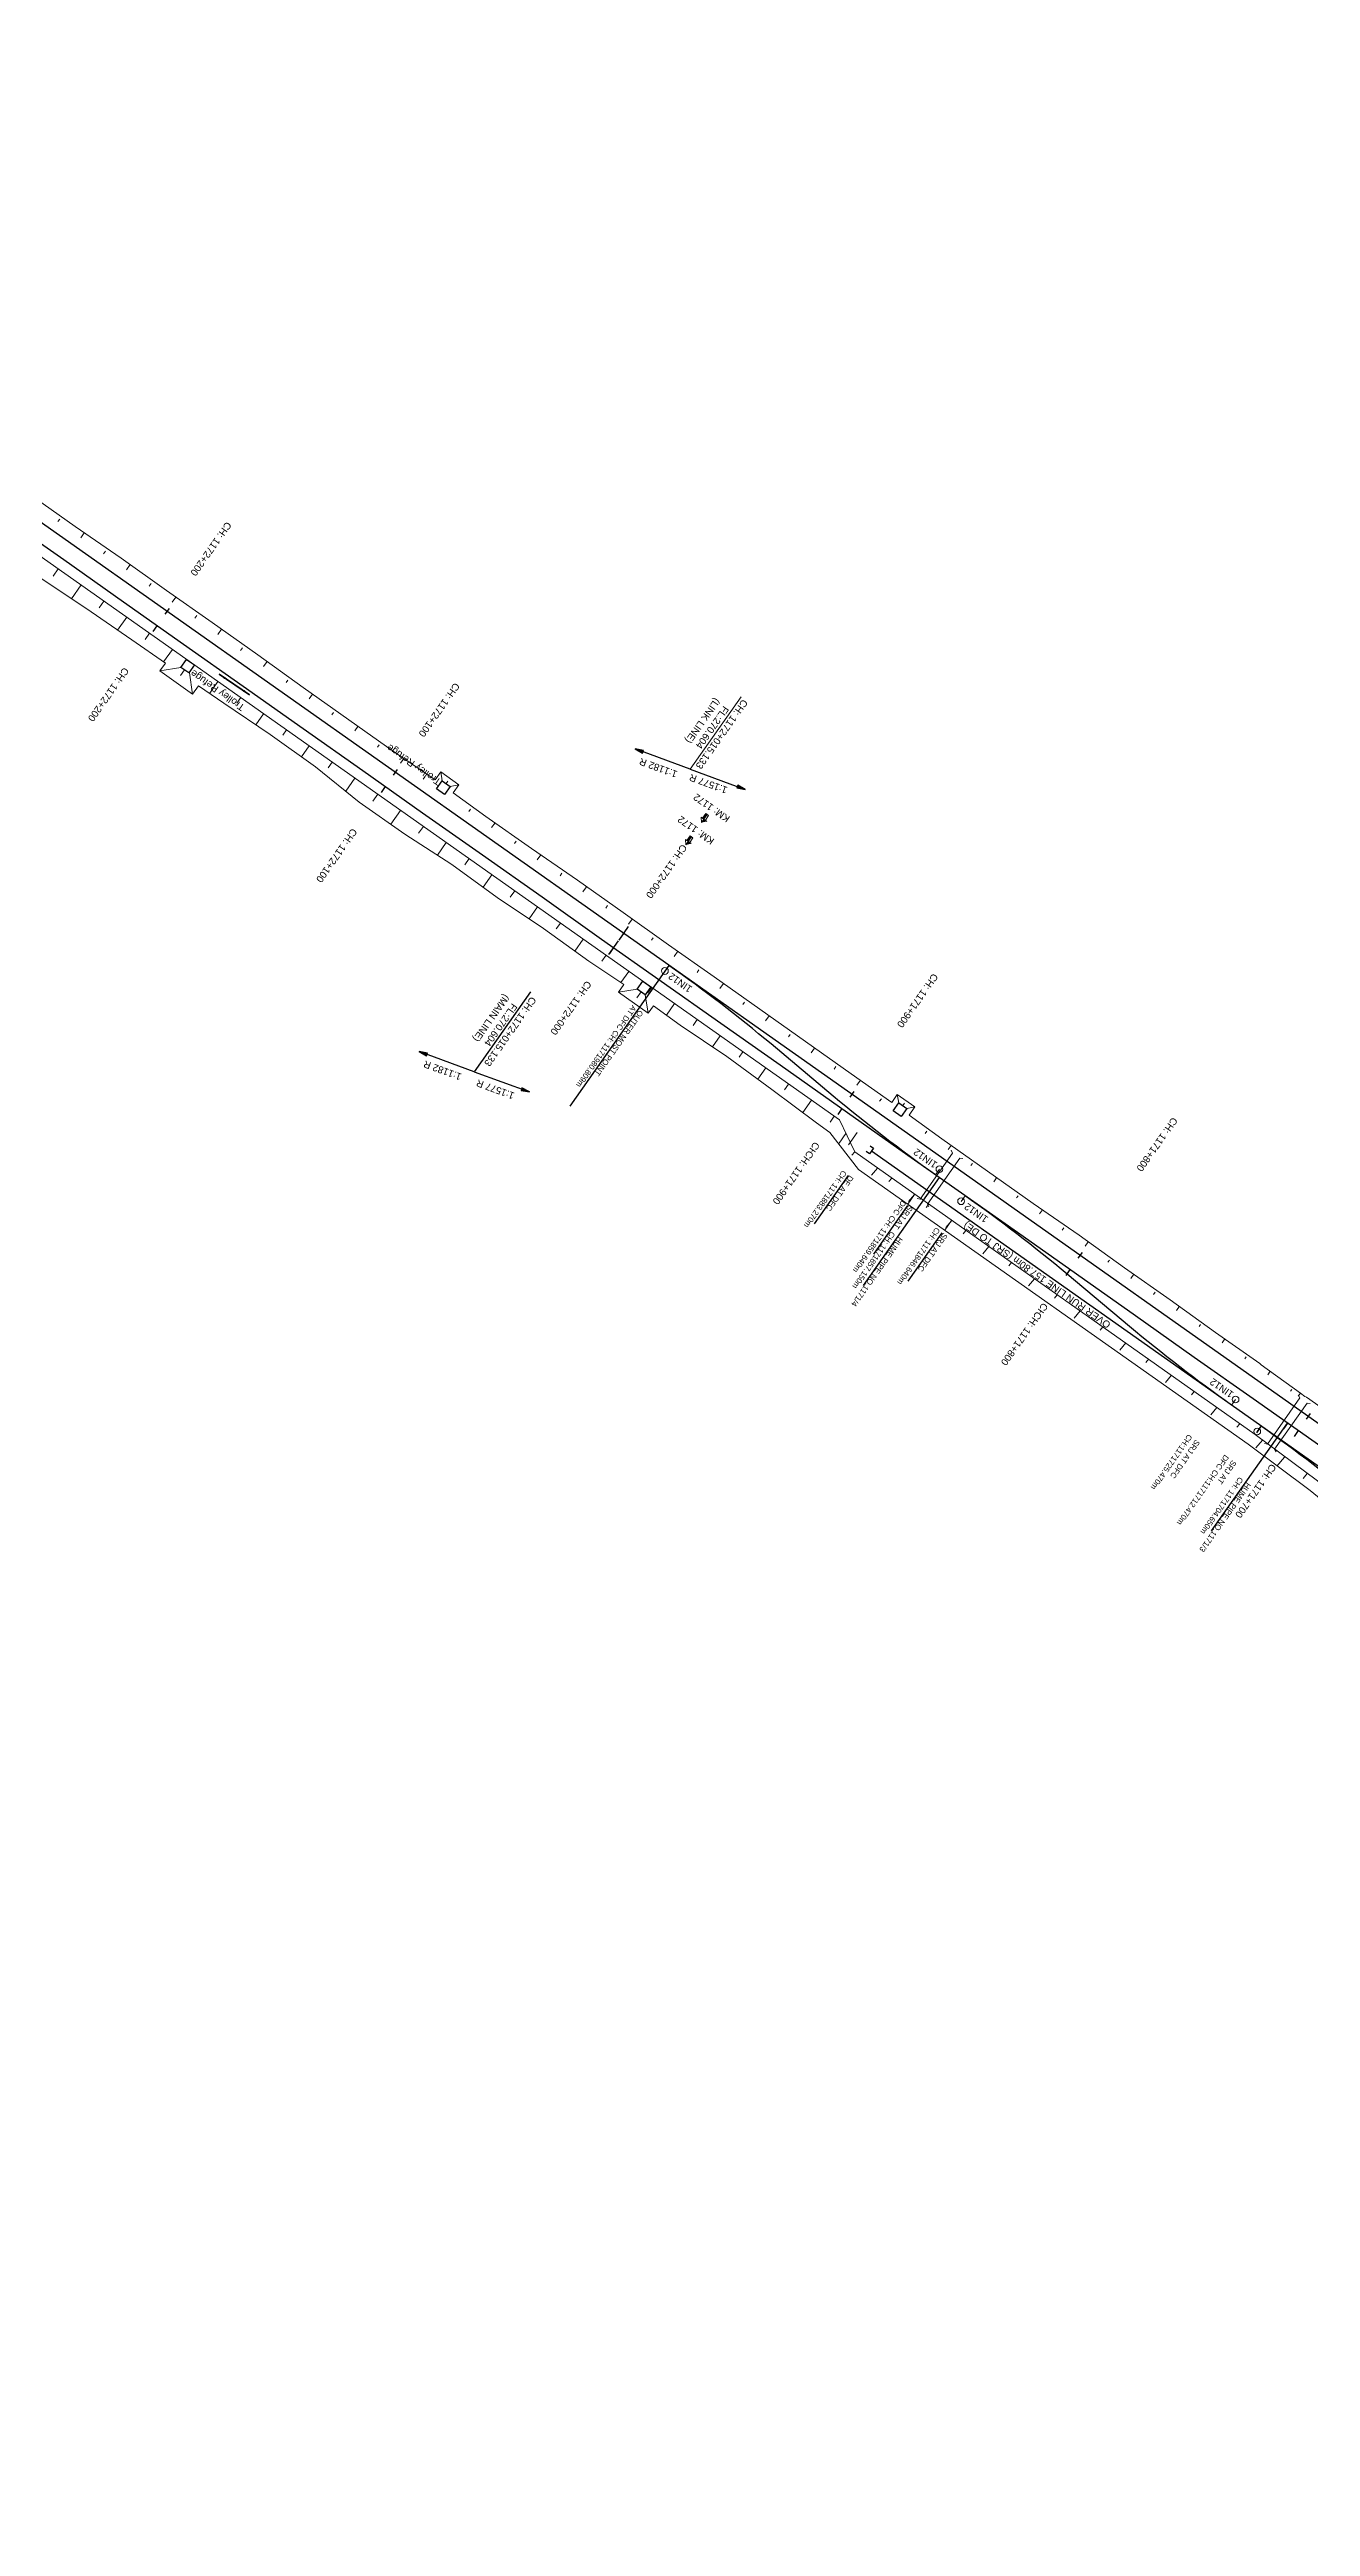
# Model space of a CAD drawing. Header units: metres. Extents: x 646784 to 662189, y 3367130 to 3378376.
# Drawn here: x 658640 to 659092, y 3368924 to 3369811 of the extents above; entities that cross this region are included whole.
import ezdxf

# ---------------------------------------------------------------- set-up
doc = ezdxf.new("R2010")
doc.units = ezdxf.units.M
doc.header["$MEASUREMENT"] = 0
for name, color, linetype in [('05 02 2020 (PRO)', 7, 'Continuous'), ('details$0$05 02 2020 (PRO)', 7, 'Continuous'), ('IR- Connecting Line', 190, 'Continuous'), ('PROPOSED DFCC FORMATION LINE', 187, 'Continuous'), ('Trolley Refuse', 10, 'Continuous')]:
    doc.layers.add(name, color=color, linetype=linetype)
for name, color, linetype, lineweight in [('C-ALIG-LABL-DG', 1, 'Continuous', 25), ('C-ALIG-LABL-DG-MARK', 1, 'Continuous', 25), ('Km post', 1, 'Continuous', 13), ("NEW SHAMBHU CROSSING STN. SRJ's", 10, 'Continuous', 0), ('Proposed Alignment', 7, 'Continuous', 0), ('PROPOSED DFC TRACK', 1, 'Continuous', 0), ('PROPOSED DFCC TOE LINE', 239, 'Continuous', 0), ('PROPOSED DFCC TOE SLOPES', 239, 'Continuous', 0), ('PROPOSED DFCC TOE SLOPES - Connecting line', 239, 'Continuous', 0), ('PROPOSED DFCC TRACK', 1, 'Continuous', 0)]:
    doc.layers.add(name, color=color, linetype=linetype, lineweight=lineweight)
doc.styles.add('Arial', font='arial.ttf')
doc.styles.add('details$0$PDF Arial', font='arial.ttf')
doc.styles.get("Standard").update_dxf_attribs({"font": 'arial.ttf'})
doc.styles.add('Style-Arial', font='arial.ttf')
doc.dimstyles.new('ISO-25', dxfattribs={"dimtxt": 2.5, "dimasz": 2.5, "dimexe": 1.25, "dimexo": 0.625, "dimtad": 1, "dimtxsty": 'Standard', "dimcen": 2.5, "dimadec": 0, "dimazin": 0, "dimtfac": 1, "dimtmove": 0, "dimatfit": 3, "dimfxl": 1, "dimarcsym": 0})

# ---------------------------------------------------------------- blocks, each defined once
blk = doc.blocks.new('Direction')
h = blk.add_hatch(color=256)
h.dxf.hatch_style = 1
h.paths.add_polyline_path([(-5.54, 0), (-4.75, -0.13), (-4.75, 0.13)])
blk.add_lwpolyline([(-5.54, 0), (-4.75, -0.13), (-4.75, 0.13)], close=True)
blk.add_lwpolyline([(0, 0), (-5.54, 0)])
blk = doc.blocks.new('Tick Hor')
blk.add_lwpolyline([(-0.5, 0), (0.5, 0)])
blk = doc.blocks.new('KM Post')
at = {"layer": 'Km post', "lineweight": 13}
h = blk.add_hatch(color=256, dxfattribs=at)
h.paths.add_polyline_path([(0, -8.9), (1.6, -8.9), (1.6, -3.8), (0, -3.8)])
h.paths.add_polyline_path([(0, -3.8), (0, 0), (-3.4, -3.8)])
for p, q in [((0, -8.9), (0, 0)), ((3.1, -3.8), (0, 0)), ((3.1, -3.8), (-3.4, -3.8))]:
    blk.add_line(p, q, dxfattribs=at)
blk.add_lwpolyline([(1.6, -3.8), (1.6, -8.9), (-1.6, -8.9), (-1.6, -3.8)], dxfattribs=at)

msp = doc.modelspace()

# ---------------------------------------------------------------- linework, layer by layer
at = {"layer": '05 02 2020 (PRO)', "color": 1, "lineweight": 13}
for points in [[(658860.4885, 3369480.8344), (658861.9131, 3369482.8553)], [(658958.7731, 3369409.9541), (658957.3484, 3369407.9331)], [(658966.5491, 3369398.422), (658967.9737, 3369400.4429)], [(659064.8336, 3369327.5417), (659063.409, 3369325.5207)], [(659072.6097, 3369316.0095), (659074.0343, 3369318.0305)]]:
    msp.add_lwpolyline(points, dxfattribs=at)
for centre in [(658860.4827, 3369480.8675), (658958.7788, 3369409.921), (658966.5433, 3369398.4551), (659064.8394, 3369327.5085), (659072.6039, 3369316.0427)]:
    msp.add_circle(centre, 1.2126, dxfattribs=at)
at = {"layer": 'C-ALIG-LABL-DG', "color": 1, "linetype": 'Continuous', "lineweight": 25}
for p, q in [((658678.5892, 3369604.4396), (658677.1488, 3369602.3963)), ((658760.3225, 3369546.8231), (658758.8821, 3369544.7798)), ((658842.0558, 3369489.2066), (658840.6154, 3369487.1632)), ((658845.6567, 3369494.315), (658844.2163, 3369492.2717)), ((658923.7892, 3369431.5901), (658922.3487, 3369429.5467)), ((659005.5225, 3369373.9736), (659004.0821, 3369371.9302)), ((659083.4552, 3369319.0362), (659082.0148, 3369316.9929)), ((659087.2558, 3369316.357), (659085.8154, 3369314.3137))]:
    msp.add_line(p, q, dxfattribs=at)
at = {"layer": 'C-ALIG-LABL-DG-MARK', "color": 1, "linetype": 'Continuous', "lineweight": 25}
msp.add_line((659074.0374, 3369318.0283), (659072.3089, 3369315.5763), dxfattribs=at)
at = {"layer": 'IR- Connecting Line', "lineweight": 30}
msp.add_lwpolyline([(658840.0363, 3369498.2771), (658604.351, 3369664.4193), (658600.2643, 3369667.3001), (658596.1772, 3369670.1803), (658592.0894, 3369673.0595), (658588.0005, 3369675.9372), (658583.9102, 3369678.8128), (658579.8181, 3369681.6859), (658575.7238, 3369684.5559), (658571.627, 3369687.4223, 0.00129139), (658550.4195, 3369702.1641), (658546.3053, 3369705.0054), (658542.1885, 3369707.8431), (658538.0697, 3369710.6777), (658533.949, 3369713.5097), (658529.827, 3369716.3396), (658525.7039, 3369719.168), (658521.58, 3369721.9954), (658517.4558, 3369724.8223), (658398.9815, 3369806.0252), (658396.9193, 3369807.4386), (658394.8573, 3369808.852), (658392.7953, 3369810.2656), (658392.2771, 3369810.6209)], format="xyb", dxfattribs=at)
msp.add_lwpolyline([(659123.2343, 3369298.6414), (658935.1257, 3369431.2454), (658840.0363, 3369498.2771)], dxfattribs=at)
at = {"layer": 'Proposed Alignment', "color": 1, "lineweight": -3}
for p, q in [((658861.9131, 3369482.8553), (658826.4236, 3369432.5108)), ((658931.6267, 3369368.3371), (658958.8119, 3369406.9014)), ((658935.2759, 3369379.5721), (658947.4807, 3369396.8855)), ((658947.5603, 3369369.8514), (658959.765, 3369387.1648))]:
    msp.add_line(p, q, dxfattribs=at)
at = {"layer": 'Proposed Alignment', "color": 1, "lineweight": -3, "flags": 128}
for points in [[(658957.3484, 3369407.9331, -0.02078913), (658920.7803, 3369436.0566), (658898.479, 3369454.7328, 0.02078789), (658861.9131, 3369482.8547, 0.02078789)], [(659063.409, 3369325.5207, -0.02078913), (659026.8409, 3369353.6441), (659004.5396, 3369372.3204, 0.02078789), (658967.9737, 3369400.4422, 0.02078789)], [(659074.0343, 3369318.0305, -0.02078913), (659110.6024, 3369289.9071), (659203.6935, 3369211.9477)]]:
    msp.add_lwpolyline(points, format="xyb", dxfattribs=at)
for points in [[(658933.9557, 3369418.2781), (658935.1603, 3369417.4289), (658933.7461, 3369415.4228), (658932.5416, 3369416.272)], [(660029.0506, 3368644.8081), (658934.4532, 3369416.4258)]]:
    msp.add_lwpolyline(points, dxfattribs=at)
at = {"layer": 'PROPOSED DFCC FORMATION LINE', "lineweight": 0, "flags": 128}
for points in [[(658923.0102, 3369427.6072), (658600.1607, 3369655.0771)], [(658928.4715, 3369416.0944), (658923.0102, 3369427.6072)], [(659204.2345, 3369206.5381), (659148.6951, 3369253.0497), (659115.2716, 3369281.0403), (659094.1512, 3369298.3417), (659071.8057, 3369314.9522), (658928.4715, 3369416.0944)]]:
    msp.add_lwpolyline(points, dxfattribs=at)
at = {"layer": 'PROPOSED DFCC TOE LINE', "lineweight": 0, "flags": 128}
for points in [[(658681.5984, 3369591.0391), (658669.5733, 3369599.3413), (658653.0745, 3369610.6487), (658636.4463, 3369621.7728), (658621.9931, 3369631.6152), (658619.9602, 3369633.0982), (658605.7945, 3369643.3487), (658603.7281, 3369644.784), (658594.8883, 3369650.9243), (658587.3459, 3369656.2531), (658578.5807, 3369662.4854), (658570.913, 3369667.6194), (658562.3069, 3369674.0599), (658554.7375, 3369679.3217), (658541.2274, 3369688.8957), (658538.4551, 3369690.8693), (658530.1171, 3369696.3808)], [(658634.9939, 3369650.0579), (658649.2754, 3369639.9717), (658665.7496, 3369628.6293), (658682.0192, 3369616.9967), (658698.4073, 3369605.5322), (658714.763, 3369594.0217), (658730.9793, 3369582.3136), (658747.2621, 3369570.6997), (658763.6432, 3369559.2251), (658778.1681, 3369549.2333), (658780.188, 3369552.0986), (658786.7391, 3369547.4805), (658784.703, 3369544.5921), (658796.3554, 3369536.2053), (658812.7471, 3369524.7459), (658829.1722, 3369513.3339), (658845.4962, 3369501.7783), (658861.8173, 3369490.2188), (658878.1753, 3369478.7115), (658894.5066, 3369467.1665), (658910.8023, 3369455.5709), (658927.1935, 3369444.1108), (658941.6973, 3369433.8275), (658943.691, 3369436.6556), (658949.9959, 3369432.2111), (658947.9461, 3369429.3034), (658959.6639, 3369420.748), (658975.9685, 3369409.1649), (658992.35, 3369397.6911), (659008.7965, 3369386.3094), (659025.0641, 3369374.6739), (659041.4508, 3369363.2074), (659057.6847, 3369351.5241), (659073.476, 3369340.3548), (659074.0095, 3369339.9698), (659088.0551, 3369329.8035), (659088.0551, 3369329.8035), (659089.6792, 3369328.628), (659090.2408, 3369328.2828), (659104.7833, 3369318.0544)], [(658693.437, 3369582.9627), (658691.3249, 3369579.9666), (658679.613, 3369588.2227), (658681.5984, 3369591.0391)], [(658687.1584, 3369589.5286), (658679.613, 3369588.2227)], [(658690.2784, 3369587.6142), (658691.3249, 3369579.9666)], [(658845.8173, 3369475.9844), (658833.2342, 3369484.3838), (658817.0004, 3369496.0672), (658800.3652, 3369507.1812), (658784.1949, 3369518.9547), (658767.3875, 3369529.8244), (658751.0317, 3369541.3348), (658735.4116, 3369553.8888), (658719.1494, 3369565.5318), (658702.5947, 3369576.7601), (658693.437, 3369582.9627)], [(658856.437, 3369468.4437), (658854.5195, 3369465.7237), (658843.8742, 3369473.2279), (658845.8173, 3369475.9844)], [(658850.5104, 3369474.3764), (658843.8742, 3369473.2279)], [(658853.371, 3369472.3598), (658854.5195, 3369465.7237)], [(658929.8182, 3369409.8507), (658919.4917, 3369423.0132), (658914.7977, 3369426.5265), (658898.7409, 3369438.4609), (658882.6223, 3369450.3078), (658865.9822, 3369461.4148), (658856.437, 3369468.4437)], [(659201.5092, 3369203.2838), (659145.9699, 3369249.7954), (659112.564, 3369277.7713), (659091.5387, 3369294.9948), (659069.3164, 3369311.5137), (658929.8182, 3369409.8507)]]:
    msp.add_lwpolyline(points, dxfattribs=at)
at = {"layer": 'PROPOSED DFCC TOE SLOPES', "linetype": 'Continuous', "lineweight": 0, "flags": 128}
for points in [[(658643.2375, 3369624.772), (658641.431, 3369622.2094)], [(658651.4108, 3369619.0104), (658647.9385, 3369614.0846)], [(658659.5842, 3369613.2487), (658657.906, 3369610.8681)], [(658667.7575, 3369607.4871), (658664.4773, 3369602.8338)], [(658675.9308, 3369601.7254), (658674.325, 3369599.4474)], [(658684.1042, 3369595.9638), (658680.9488, 3369591.4876)], [(658688.474, 3369588.6011), (658687.0413, 3369586.5687)], [(658700.4508, 3369584.4405), (658697.4791, 3369580.2249)], [(658708.6242, 3369578.6788), (658707.1915, 3369576.6464)], [(658716.7975, 3369572.9172), (658714.0361, 3369568.9999)], [(658724.9708, 3369567.1555), (658723.6142, 3369565.231)], [(658733.1442, 3369561.3939), (658730.3887, 3369557.485)], [(658741.3175, 3369555.6322), (658739.8573, 3369553.5608)], [(658749.4908, 3369549.8706), (658746.2071, 3369545.2123)], [(658757.6642, 3369544.1089), (658755.911, 3369541.6219)], [(658765.8375, 3369538.3473), (658762.3356, 3369533.3796)], [(658774.0108, 3369532.5856), (658772.3054, 3369530.1663)], [(658782.1842, 3369526.824), (658779.0036, 3369522.3121)], [(658790.3575, 3369521.0623), (658788.8215, 3369518.8834)], [(658798.5308, 3369515.3007), (658795.3706, 3369510.8177)], [(658806.7042, 3369509.539), (658805.1244, 3369507.298)], [(658814.8775, 3369503.7774), (658811.8622, 3369499.5)], [(658823.0508, 3369498.0157), (658821.577, 3369495.9249)], [(658831.2242, 3369492.2541), (658828.22, 3369487.9924)], [(658839.3975, 3369486.4924), (658837.906, 3369484.3766)], [(658847.5708, 3369480.7308), (658844.7345, 3369476.7072)], [(658851.9407, 3369473.3681), (658850.4766, 3369471.2912)], [(658855.7442, 3369474.9691), (658854.3485, 3369472.9892)], [(658863.9175, 3369469.2075), (658861.0069, 3369465.0785)], [(658872.0908, 3369463.4458), (658870.6267, 3369461.3689)], [(658880.2642, 3369457.6842), (658877.4827, 3369453.7384)], [(658888.4375, 3369451.9225), (658887.0703, 3369449.983)], [(658896.6108, 3369446.1609), (658893.7624, 3369442.1201)], [(658904.7842, 3369440.3992), (658903.297, 3369438.2896)], [(658912.9575, 3369434.6376), (658909.8383, 3369430.2127)], [(658921.1308, 3369428.8759), (658919.6437, 3369426.7663)], [(658925.3254, 3369422.7266), (658922.8798, 3369419.2573)], [(658929.3042, 3369423.1143), (658926.1849, 3369418.6894)], [(658928.4715, 3369416.0944), (658927.4649, 3369414.8925)], [(658936.6536, 3369410.3266), (658934.4946, 3369407.7486)], [(658941.6907, 3369406.6747), (658940.6842, 3369405.4728)], [(658949.8728, 3369400.9069), (658947.4271, 3369397.4375)], [(658949.8728, 3369400.9069), (658947.7138, 3369398.3288)], [(658955.0051, 3369397.39), (658953.9986, 3369396.188)], [(658963.1872, 3369391.6221), (658961.0282, 3369389.0441)], [(658963.1396, 3369391.5546), (658960.6939, 3369388.0853)], [(658968.2719, 3369388.0377), (658967.2654, 3369386.8358)], [(658976.454, 3369382.2699), (658974.295, 3369379.6919)], [(658984.62, 3369376.5134), (658983.6134, 3369375.3115)], [(658992.802, 3369370.7456), (658990.6431, 3369368.1676)], [(659000.968, 3369364.9891), (658999.9615, 3369363.7872)], [(659009.1501, 3369359.2213), (659006.9911, 3369356.6433)], [(659017.3161, 3369353.4648), (659016.3096, 3369352.2629)], [(659025.5514, 3369347.7606), (659023.3924, 3369345.1825)], [(659033.7174, 3369342.0041), (659032.7109, 3369340.8022)], [(659041.8462, 3369336.1727), (659039.6873, 3369333.5947)], [(659050.0123, 3369330.4162), (659049.0057, 3369329.2143)], [(659087.248, 3369328.6586), (659088.0551, 3369329.8035)], [(659058.1411, 3369324.5849), (659055.9821, 3369322.0069)], [(659066.3071, 3369318.8284), (659065.3006, 3369317.6265)], [(659074.436, 3369312.997), (659072.0802, 3369310.1841)], [(659082.389, 3369306.9194), (659079.6637, 3369303.6651)], [(659090.4786, 3369301.0717), (659088.9821, 3369299.2848)]]:
    msp.add_lwpolyline(points, dxfattribs=at)
at = {"layer": 'PROPOSED DFCC TOE SLOPES - Connecting line', "linetype": 'Continuous', "lineweight": 0, "flags": 128}
for points in [[(658643.1441, 3369641.6609), (658643.7655, 3369642.5425)], [(658651.3174, 3369635.8993), (658652.5829, 3369637.6945)], [(658659.4907, 3369630.1376), (658660.1554, 3369631.0804)], [(658667.6641, 3369624.376), (658669.016, 3369626.2938)], [(658675.8374, 3369618.6143), (658676.4941, 3369619.5459)], [(658684.0107, 3369612.8527), (658685.3094, 3369614.6949)], [(658692.1841, 3369607.091), (658692.8438, 3369608.0268)], [(658700.3574, 3369601.3294), (658701.691, 3369603.2212)], [(658708.5307, 3369595.5677), (658709.1998, 3369596.5168)], [(658716.7041, 3369589.8061), (658718.0188, 3369591.671)], [(658724.8774, 3369584.0444), (658725.5022, 3369584.9307)], [(658733.0507, 3369578.2828), (658734.2485, 3369579.9818)], [(658741.2241, 3369572.5211), (658741.807, 3369573.348)], [(658749.3974, 3369566.7594), (658750.551, 3369568.3959)], [(658757.5707, 3369560.9978), (658758.1561, 3369561.8282)], [(658765.7441, 3369555.2361), (658766.9517, 3369556.9492)], [(658780.7325, 3369548.9526), (658780.188, 3369552.0986)], [(658773.9174, 3369549.4745), (658774.5542, 3369550.3779)], [(658782.1628, 3369547.9443), (658782.7996, 3369548.8477)], [(658783.5931, 3369546.936), (658786.7391, 3369547.4805)], [(658790.2641, 3369537.9512), (658790.881, 3369538.8263)], [(658798.4374, 3369532.1895), (658799.6464, 3369533.9046)], [(658806.6107, 3369526.4279), (658807.2265, 3369527.3014)], [(658814.7841, 3369520.6662), (658816.0448, 3369522.4547)], [(658822.9574, 3369514.9046), (658823.6074, 3369515.8266)], [(658831.1307, 3369509.1429), (658832.4496, 3369511.0139)], [(658839.3041, 3369503.3813), (658839.9578, 3369504.3087)], [(658839.3041, 3369503.3813), (658839.9578, 3369504.3087)], [(658847.4774, 3369497.6196), (658848.773, 3369499.4575)], [(658855.6507, 3369491.858), (658856.2921, 3369492.7679)], [(658863.8241, 3369486.0963), (658865.1015, 3369487.9085)], [(658871.9974, 3369480.3347), (658872.639, 3369481.2448)], [(658880.1707, 3369474.573), (658881.4541, 3369476.3936)], [(658888.3441, 3369468.8114), (658888.982, 3369469.7163)], [(658896.5174, 3369463.0497), (658897.7783, 3369464.8385)], [(658904.6907, 3369457.2881), (658905.3085, 3369458.1643)], [(658912.8641, 3369451.5264), (658914.0932, 3369453.27)], [(658921.0374, 3369445.7648), (658921.6631, 3369446.6524)], [(658929.2107, 3369440.0031), (658930.4692, 3369441.7884)], [(658944.1991, 3369433.7195), (658943.691, 3369436.6556)], [(658937.3841, 3369434.2415), (658938.0055, 3369435.123)], [(658945.6294, 3369432.7113), (658946.2509, 3369433.5928)], [(658947.0598, 3369431.703), (658949.9959, 3369432.2111)], [(658953.7307, 3369422.7182), (658954.2803, 3369423.4978)], [(658961.9041, 3369416.9565), (658962.9374, 3369418.4224)], [(658970.0774, 3369411.1949), (658970.5836, 3369411.9129)], [(658978.2507, 3369405.4332), (658979.2574, 3369406.8613)], [(658986.4241, 3369399.6716), (658986.9361, 3369400.398)], [(658994.5974, 3369393.9099), (658995.652, 3369395.406)], [(659002.7707, 3369388.1483), (659003.323, 3369388.9317)], [(659010.9441, 3369382.3866), (659012.0626, 3369383.9733)], [(659019.1174, 3369376.625), (659019.6569, 3369377.3903)], [(659027.2907, 3369370.8633), (659028.3541, 3369372.3718)], [(659035.4641, 3369365.1017), (659036.0058, 3369365.8701)], [(659035.4641, 3369365.1017), (659036.0058, 3369365.8701)], [(659043.6374, 3369359.34), (659044.7101, 3369360.8617)], [(659051.8107, 3369353.5784), (659052.3189, 3369354.2992)], [(659059.9841, 3369347.8167), (659060.963, 3369349.2054)], [(659068.1574, 3369342.0551), (659068.6423, 3369342.7429)], [(659068.1574, 3369342.0551), (659068.6423, 3369342.7429)], [(659076.3307, 3369336.2934), (659077.2625, 3369337.6152)], [(659084.5041, 3369330.5318), (659084.934, 3369331.1416)]]:
    msp.add_lwpolyline(points, dxfattribs=at)
at = {"layer": 'PROPOSED DFCC TRACK', "linetype": 'Continuous'}
for points in [[(658962.9567, 3369416.6918), (658963.5198, 3369415.7113), (658951.9014, 3369399.2368), (658950.7888, 3369399.4381)], [(659087.3166, 3369329.0265), (659087.8798, 3369328.046), (659076.2613, 3369311.5715), (659075.1487, 3369311.7728)]]:
    msp.add_lwpolyline(points, dxfattribs=at)
at = {"layer": 'PROPOSED DFCC TRACK', "linetype": 'Continuous', "elevation": -0.008}
msp.add_lwpolyline([(658955.0314, 3369396.4241), (658954.4683, 3369397.4045), (658966.1074, 3369413.9085), (658967.2201, 3369413.7071)], dxfattribs=at)
at = {"layer": 'PROPOSED DFCC TRACK', "lineweight": 30}
msp.add_rational_spline([(662189.3755, 3367130.3232), (662122.6122, 3367172.3074), (662055.8489, 3367214.2917), (662053.7326, 3367215.6226), (662051.6163, 3367216.9535), (662049.5003, 3367218.2848), (662047.3842, 3367219.6161), (662045.2687, 3367220.9482), (662043.1531, 3367222.2802), (662041.0383, 3367223.6134), (662038.9234, 3367224.9466), (662036.8095, 3367226.2813), (662034.6956, 3367227.616), (662032.5829, 3367228.9525), (662030.4702, 3367230.2891), (662028.3589, 3367231.628), (662026.2476, 3367232.9668), (662024.138, 3367234.3083), (662022.0284, 3367235.6498), (661945.8186, 3367284.1844), (661872.2145, 3367336.5865), (661870.1789, 3367338.0378), (661868.1433, 3367339.4892), (661866.1095, 3367340.943), (661864.0757, 3367342.3969), (661862.0435, 3367343.853), (661860.0113, 3367345.309), (661857.9804, 3367346.7669), (661855.9495, 3367348.2247), (661853.9196, 3367349.684), (661851.8897, 3367351.1434), (661849.8606, 3367352.6038), (661847.8316, 3367354.0642), (661845.803, 3367355.5253), (661843.7744, 3367356.9864), (661841.7461, 3367358.4479), (661839.7178, 3367359.9094), (661344.8608, 3367716.4989), (660850.0038, 3368073.0883), (660847.9755, 3368074.5498), (660845.9472, 3368076.0114), (660843.9187, 3368077.4727), (660841.8903, 3368078.934), (660839.8615, 3368080.3948), (660837.8328, 3368081.8557), (660835.8036, 3368083.316), (660833.7744, 3368084.7762), (660831.7446, 3368086.2356), (660829.7148, 3368087.695), (660827.6842, 3368089.1533), (660825.6536, 3368090.6117), (660823.6222, 3368092.0687), (660821.5907, 3368093.5258), (660819.5581, 3368094.9814), (660817.5256, 3368096.437), (660808.4584, 3368102.9249), (660799.3672, 3368109.3791), (660797.3281, 3368110.8255), (660795.289, 3368112.2719), (660793.2488, 3368113.7168), (660791.2087, 3368115.1617), (660789.1676, 3368116.6054), (660787.1266, 3368118.049), (660785.0848, 3368119.4916), (660783.043, 3368120.9341), (660781.0006, 3368122.3759), (660778.9582, 3368123.8176), (660776.9153, 3368125.2587), (660774.8725, 3368126.6997), (660772.8293, 3368128.1404), (660770.7862, 3368129.5811), (660768.7429, 3368131.0215), (660766.6995, 3368132.462), (659684.5244, 3368895.3228), (658602.3493, 3369658.1836)], [1, 1, 1, 1, 1, 1, 1, 1, 1, 1, 1, 1, 1, 1, 1, 1, 1, 1, 1, 0.99966696057, 1, 1, 1, 1, 1, 1, 1, 1, 1, 1, 1, 1, 1, 1, 1, 1, 1, 1, 1, 1, 1, 1, 1, 1, 1, 1, 1, 1, 1, 1, 1, 1, 1, 1, 1, 0.999998273534, 1, 1, 1, 1, 1, 1, 1, 1, 1, 1, 1, 1, 1, 1, 1, 1, 1, 1, 1], degree=2, knots=[0, 0, 0, 1, 1, 2, 2, 3, 3, 4, 4, 5, 5, 6, 6, 7, 7, 8, 8, 9, 9, 9.05161844, 9.05161844, 10.05161844, 10.05161844, 11.05161844, 11.05161844, 12.05161844, 12.05161844, 13.05161844, 13.05161844, 14.05161844, 14.05161844, 15.05161844, 15.05161844, 16.05161844, 16.05161844, 17.05161844, 17.05161844, 18.05161844, 18.05161844, 19.05161844, 19.05161844, 20.05161844, 20.05161844, 21.05161844, 21.05161844, 22.05161844, 22.05161844, 23.05161844, 23.05161844, 24.05161844, 24.05161844, 25.05161844, 25.05161844, 26.05161844, 26.05161844, 26.05533485, 26.05533485, 27.05533485, 27.05533485, 28.05533485, 28.05533485, 29.05533485, 29.05533485, 30.05533485, 30.05533485, 31.05533485, 31.05533485, 32.05533485, 32.05533485, 33.05533485, 33.05533485, 34.05533485, 34.05533485, 35.05533485, 35.05533485, 35.05533485], dxfattribs=at)
at = {"layer": 'Trolley Refuse'}
for points in [[(658689.175, 3369592.3892), (658692.0356, 3369590.3727), (658690.0191, 3369587.512), (658687.1584, 3369589.5286)], [(658689.175, 3369592.3892), (658692.0356, 3369590.3727), (658690.0191, 3369587.512), (658687.1584, 3369589.5286)], [(658780.7325, 3369548.9526), (658783.5931, 3369546.936), (658781.5765, 3369544.0753), (658778.7159, 3369546.0919)], [(658852.5269, 3369477.2371), (658855.3876, 3369475.2205), (658853.371, 3369472.3598), (658850.5104, 3369474.3764)], [(658944.1991, 3369433.7195), (658947.0598, 3369431.703), (658945.0432, 3369428.8423), (658942.1825, 3369430.8589)]]:
    msp.add_lwpolyline(points, close=True, dxfattribs=at)

# ---------------------------------------------------------------- block references
at = {"layer": 'C-ALIG-LABL-DG', "color": 1, "linetype": 'Continuous', "lineweight": 25}
for p, xscale, yscale, zscale, rotation in [((658682.19, 3369609.5481), 2.5, 2.5, 2.5, 234.8187330065519), ((658763.9233, 3369551.9316), 2.5, 2.5, 2.5, 234.8187330065519), ((658842.0558, 3369489.2066), 6.000000000000001, 6.000000000000001, 6.000000000000001, 234.8187330154701)]:
    msp.add_blockref('Tick Hor', p, dxfattribs=dict(at, xscale=xscale, yscale=yscale, zscale=zscale, rotation=rotation))
at = {"layer": 'IR- Connecting Line', "lineweight": 30, "rotation": 234.8187330065519}
for p, xscale, yscale, zscale in [((658845.6567, 3369494.315), 6, 6, 6), ((658927.39, 3369436.6985), 2.5, 2.5, 2.5), ((659009.1233, 3369379.082), 2.5, 2.5, 2.5), ((659090.8569, 3369321.4654), 2.5, 2.5, 2.5)]:
    msp.add_blockref('Tick Hor', p, dxfattribs=dict(at, xscale=xscale, yscale=yscale, zscale=zscale))

# ---------------------------------------------------------------- texts
at = {"layer": 'details$0$05 02 2020 (PRO)', "color": 1, "style": 'details$0$PDF Arial'}
for s, height, p in [('1IN12', 2.50706, (658870.5067, 3369475.0069)), ('1IN12', 2.50706, (658958.2813, 3369412.1144)), ('1IN12', 2.50706, (658976.4863, 3369392.6067)), ('OVER RUN LINE 157.80m (SRJ TO DE)', 2.507068, (659020.3574, 3369354.7847)), ('1IN12', 2.50706, (659064.4037, 3369329.8922))]:
    msp.add_text(s, height=height, rotation=144.8212196, dxfattribs=at).set_placement(p)
at = {"layer": 'IR- Connecting Line', "style": 'Arial'}
for s, p in [('CH: 1171+900', (658956.4719, 3369480.1999)), ('CH: 1171+800', (659042.2356, 3369428.7328))]:
    msp.add_text(s, height=2.5, rotation=234.818733, dxfattribs=at).set_placement(p)
at = {"layer": "NEW SHAMBHU CROSSING STN. SRJ's", "color": 6, "linetype": 'Continuous', "lineweight": 13, "char_height": 2, "attachment_point": 4, "rotation": 234.818733, "line_spacing_factor": 0.648, "style": 'Arial'}
for s, insert, width in [('\\pxsm0.9;{\\C256;OUTER MOST POINT\\PAT DFC CH: 1171980.809m}', (658850.8248, 3369467.3523), 38.086968), ('\\pxsm0.9;{\\C256;DE AT DFC \\PCH: 1171883.270m\\P\\psm1; }', (658924.884, 3369409.1052), 66.273295)]:
    msp.add_mtext(s, dxfattribs=dict(at, insert=insert, width=width))
at = {"layer": "NEW SHAMBHU CROSSING STN. SRJ's", "color": 1, "linetype": 'Continuous', "lineweight": 13, "char_height": 2, "attachment_point": 4, "rotation": 234.818733, "line_spacing_factor": 0.648, "style": 'Arial'}
for s, insert, width in [('\\pxsm0.9;{\\C256;SRJ AT \\PDFC CH: 1171859.640m  }', (658947.3929, 3369397.5217), 57.979903), ('\\pxsm1;HUME PIPE NO.1171/4\\PCH: 1171857.150m', (658943.619, 3369386.3145), 57.979903), ('\\pxsm1;{\\C256;SRJ AT DFC \\PCH: 1171846.640m }', (658959.6773, 3369387.7409), 32.290313), ('\\pxsm1;{\\C256;SRJ AT DFC CH:1171725.470m }', (659050.0106, 3369313.7289), 22.055654), ('\\pxsm1;{\\C256;SRJ AT \\PDFC CH:1171712.470m }', (659063.1205, 3369306.4124), 31.787349)]:
    msp.add_mtext(s, dxfattribs=dict(at, insert=insert, width=width))
at = {"layer": 'Trolley Refuse', "style": 'Style-Arial'}
for p in [(658710.2779, 3369575.7638), (658780.5464, 3369549.1413)]:
    msp.add_text('Trolley Refuge', height=2.5, rotation=145, dxfattribs=at).set_placement(p)

# ---------------------------------------------------------------- leaders
at = {"layer": 'PROPOSED DFC TRACK', "linetype": 'Continuous', "lineweight": 0}
for points in [[(658700.8908, 3369587.024), (658711.7226, 3369579.7419)], [(658711.7226, 3369579.7419), (658700.8908, 3369587.024)]]:
    msp.add_leader(points, dimstyle='ISO-25', override={"dimtxt": 3, "dimasz": 2.5, "dimtad": 0, "dimdec": 3, "dimzin": 2, "dimtdec": 3}, dxfattribs=at)

# ---------------------------------------------------------------- next in the draw order: texts
at = {"layer": 'C-ALIG-LABL-DG', "color": 1, "linetype": 'Continuous', "lineweight": 25, "char_height": 2.5, "style": 'Arial', "bg_fill": 3, "box_fill_scale": 1.04, "bg_fill_color": 256, "bg_fill_true_color": 13158600, "bg_fill_transparency": 0}
for s, insert, width, attachment_point, rotation in [('CH: 1172+200', (658667.7283, 3369589.033), 22.502814, 4, 234.818733), ('KM: 1172', (658876.97, 3369525.8914), 14.653956, 1, 144.818733), ('CH: 1172+100', (658749.4616, 3369531.4165), 22.502814, 4, 234.818733), ('CH: 1172+000', (658833.3557, 3369476.8648), 22.502814, 4, 234.818733), ('1:1182 R', (658787.9279, 3369444.0159), 13.8875, 7, 159.818733), ('1:1577 R', (658793.5308, 3369442.1242), 13.8875, 9, 159.818733), ('CH: 1171+900', (658915.0891, 3369419.2483), 22.502814, 4, 234.818733), ('CH: 1171+800', (658996.8224, 3369361.6318), 22.502814, 4, 234.818733), ('CH: 1171+700', (659078.5557, 3369304.0153), 22.502814, 4, 234.818733)]:
    msp.add_mtext(s, dxfattribs=dict(at, insert=insert, width=width, attachment_point=attachment_point, rotation=rotation))
at = {"layer": 'IR- Connecting Line', "lineweight": 30, "char_height": 2.5, "style": 'Arial', "bg_fill": 3, "box_fill_scale": 1.04, "bg_fill_color": 256, "bg_fill_true_color": 13158600, "bg_fill_transparency": 0}
for s, insert, width, attachment_point, rotation in [('CH: 1172+200', (658704.459, 3369641.1379), 22.502814, 4, 234.818733), ('CH: 1172+100', (658786.1913, 3369583.522), 22.502814, 4, 234.818733), ('1:1182 R', (658865.1975, 3369552.2976), 13.8875, 7, 159.818733)]:
    msp.add_mtext(s, dxfattribs=dict(at, insert=insert, width=width, attachment_point=attachment_point, rotation=rotation))

# ---------------------------------------------------------------- next in the draw order: linework, layer by layer
at = {"layer": 'Proposed Alignment', "color": 1, "lineweight": -3}
msp.add_line((659056.27, 3369280.4719), (659083.4552, 3369319.0362), dxfattribs=at)
at = {"layer": 'PROPOSED DFCC TRACK', "linetype": 'Continuous', "elevation": -0.008}
msp.add_lwpolyline([(659079.3913, 3369308.7588), (659078.8282, 3369309.7392), (659090.4674, 3369326.2432), (659091.58, 3369326.0418)], dxfattribs=at)

# ---------------------------------------------------------------- next in the draw order: block references
at = {"layer": 'C-ALIG-LABL-DG', "color": 1, "linetype": 'Continuous', "lineweight": 25, "xscale": 0.3933041122191763, "yscale": 0.3933041122191763, "zscale": 0.3933041122191763, "rotation": 144.8187330145126}
msp.add_blockref('KM Post', (658867.9833, 3369525.9866), dxfattribs=at)

# ---------------------------------------------------------------- next in the draw order: texts
at = {"layer": 'C-ALIG-LABL-DG', "color": 1, "linetype": 'Continuous', "lineweight": 25, "char_height": 2.5, "rotation": 234.818733, "style": 'Arial', "bg_fill": 3, "box_fill_scale": 1.04, "bg_fill_color": 256, "bg_fill_true_color": 13158600, "bg_fill_transparency": 0}
for s, insert, width, attachment_point in [('CH: 1172+015.133\\PFL:270.604\\P(MAIN LINE)', (658801.4138, 3369461.7816), 29.376808, 5), ('CH: 1171+900', (658912.9283, 3369416.1835), 22.502814, 4), ('CH: 1171+800', (658994.6616, 3369358.567), 22.502814, 4)]:
    msp.add_mtext(s, dxfattribs=dict(at, insert=insert, width=width, attachment_point=attachment_point))
at = {"layer": 'IR- Connecting Line', "style": 'Arial'}
msp.add_text('CH: 1172+000', height=2.5, rotation=234.818733, dxfattribs=at).set_placement((658866.5598, 3369526.4629))
at = {"layer": 'IR- Connecting Line', "lineweight": 30, "insert": (658877.1492, 3369568.2023), "char_height": 2.5, "width": 28.889376, "attachment_point": 5, "rotation": 234.818733, "style": 'Arial', "bg_fill": 3, "box_fill_scale": 1.04, "bg_fill_color": 256, "bg_fill_true_color": 13158600, "bg_fill_transparency": 0}
msp.add_mtext('CH: 1172+015.133\\PFL:270.604\\P(LINK LINE)', dxfattribs=at)
at = {"layer": "NEW SHAMBHU CROSSING STN. SRJ's", "color": 1, "linetype": 'Continuous', "lineweight": 13, "insert": (659068.2623, 3369298.4494), "char_height": 2, "width": 57.979903, "attachment_point": 4, "rotation": 234.818733, "line_spacing_factor": 0.648, "style": 'Arial'}
msp.add_mtext('\\pxsm1;HUME PIPE NO.1171/3\\PCH: 1171704.650m', dxfattribs=at)

# ---------------------------------------------------------------- next in the draw order: linework, layer by layer
at = {"layer": 'C-ALIG-LABL-DG', "color": 1, "linetype": 'Continuous', "lineweight": 25}
msp.add_line((658812.4026, 3369473.4054), (658792.2368, 3369444.7987), dxfattribs=at)
at = {"layer": 'IR- Connecting Line', "lineweight": 0}
msp.add_line((658887.7915, 3369579.0194), (658869.5063, 3369553.0805), dxfattribs=at)
at = {"layer": 'Proposed Alignment', "color": 1, "lineweight": -3}
msp.add_line((658913.9947, 3369390.3502), (658926.1995, 3369407.6636), dxfattribs=at)

# ---------------------------------------------------------------- next in the draw order: block references
at = {"layer": 'C-ALIG-LABL-DG', "color": 1, "linetype": 'Continuous', "lineweight": 25}
for xscale, yscale, zscale, rotation in [(3.789791541545083, 3.789791541545083, 3.789791541545083, 339.8187330156769), (3.789791541545086, 3.789791541545086, 3.789791541545086, 159.8187330156769)]:
    msp.add_blockref('Direction', (658792.2368, 3369444.7987), dxfattribs=dict(at, xscale=xscale, yscale=yscale, zscale=zscale, rotation=rotation))
at = {"layer": 'IR- Connecting Line', "lineweight": 30, "xscale": 3.789791541545082, "yscale": 3.789791541545082, "zscale": 3.789791541545082, "rotation": 339.8187330066835}
msp.add_blockref('Direction', (658869.5063, 3369553.0805), dxfattribs=at)

# ---------------------------------------------------------------- next in the draw order: texts
at = {"layer": 'IR- Connecting Line', "lineweight": 30, "insert": (658882.5874, 3369533.8605), "char_height": 2.5, "width": 14.653956, "attachment_point": 1, "rotation": 144.818733, "style": 'Arial', "bg_fill": 3, "box_fill_scale": 1.04, "bg_fill_color": 256, "bg_fill_true_color": 13158600, "bg_fill_transparency": 0}
msp.add_mtext('KM: 1172', dxfattribs=at)

# ---------------------------------------------------------------- next in the draw order: hatches: boundary and pattern name
at = {"layer": 'Km post', "lineweight": 13}
h = msp.add_hatch(color=190, dxfattribs=at)
h.paths.add_polyline_path([(658875.6173, 3369536.8164), (658875.0945, 3369537.1849), (658873.9368, 3369535.5426), (658874.4595, 3369535.1741)])
h.paths.add_polyline_path([(658874.4595, 3369535.1741), (658873.6007, 3369533.9557), (658875.538, 3369534.4138)])

# ---------------------------------------------------------------- next in the draw order: linework, layer by layer
at = {"layer": 'Km post', "color": 190, "lineweight": 13}
for p, q in [((658873.4543, 3369535.8827), (658875.538, 3369534.4138)), ((658873.4543, 3369535.8827), (658873.6007, 3369533.9557)), ((658875.6173, 3369536.8164), (658873.6007, 3369533.9557))]:
    msp.add_line(p, q, dxfattribs=at)
msp.add_lwpolyline([(658873.9368, 3369535.5426), (658875.0945, 3369537.1849), (658876.14, 3369536.4479), (658874.9823, 3369534.8056)], dxfattribs=at)

# ---------------------------------------------------------------- next in the draw order: block references
at = {"layer": 'IR- Connecting Line', "lineweight": 30, "xscale": 3.789791541545073, "yscale": 3.789791541545073, "zscale": 3.789791541545073, "rotation": 159.8187330066834}
msp.add_blockref('Direction', (658869.5063, 3369553.0805), dxfattribs=at)

# ---------------------------------------------------------------- next in the draw order: texts
at = {"layer": 'IR- Connecting Line', "lineweight": 30, "insert": (658883.1122, 3369546.6118), "char_height": 2.5, "width": 13.8875, "attachment_point": 7, "rotation": 159.818733, "style": 'Arial', "bg_fill": 3, "box_fill_scale": 1.04, "bg_fill_color": 256, "bg_fill_true_color": 13158600, "bg_fill_transparency": 0}
msp.add_mtext('1:1577 R', dxfattribs=at)

doc.saveas('drawing.dxf')
